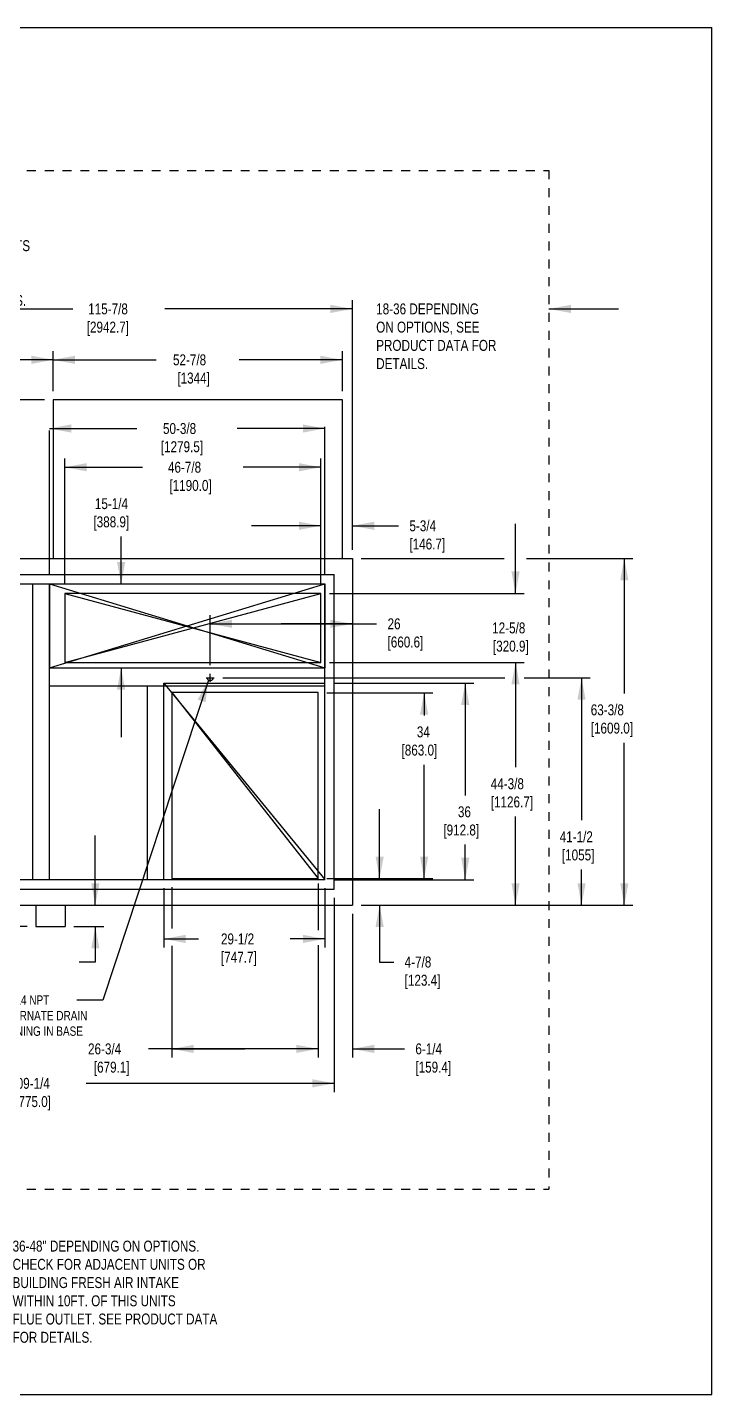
# Model space of a CAD drawing. Extents: x 0 to 250, y 0 to 250.
# Drawn here: x 124.8 to 250, y 0 to 250 of the extents above; entities that cross this region are included whole.
import ezdxf

# ---------------------------------------------------------------- set-up
doc = ezdxf.new("R2010")
doc.units = 0
doc.header["$LTSCALE"] = 16.296296
for name, pattern in [('CENTER', [0.6, 0.375, -0.075, 0.075, -0.075]), ('DASHED', [0.2, 0.1, -0.1]), ('HIDDEN', [0.2, 0.1, -0.1])]:
    doc.linetypes.add(name, pattern=pattern)
doc.layers.get('0').update_dxf_attribs({"linetype": 'CONTINUOUS'})
for name, color, linetype in [('CURB-14', 6, 'CONTINUOUS'), ('CURB-14-DIM', 6, 'CONTINUOUS'), ('CURB-24', 6, 'CONTINUOUS'), ('CURB-24-DIM', 6, 'CONTINUOUS'), ('CURB-DUCTS', 5, 'CONTINUOUS'), ('CURBDUCTDIM', 5, 'CONTINUOUS'), ('HOOD', 7, 'CONTINUOUS'), ('NOTES', 1, 'CONTINUOUS'), ('SERVCLEAR', 1, 'CONTINUOUS'), ('SERVCLRDIM', 1, 'CONTINUOUS'), ('UNIT-DIM', 7, 'CONTINUOUS'), ('UNIT-DUCTS', 2, 'CONTINUOUS'), ('UNIT-HID', 8, 'CONTINUOUS'), ('UNIT-SOL', 7, 'CONTINUOUS'), ('UNITDUCTDIM', 2, 'CONTINUOUS')]:
    doc.layers.add(name, color=color, linetype=linetype)
doc.styles.get("Standard").update_dxf_attribs({"font": 'txt', "width": 0.8})
doc.dimstyles.get("Standard").update_dxf_attribs({"dimtxt": 2, "dimasz": 4, "dimexe": 1.5875, "dimexo": 1.5875, "dimgap": 0.09, "dimtad": 0, "dimtih": 1, "dimtoh": 1, "dimzin": 4, "dimcen": 0.09, "dimazin": 3, "dimtol": 1, "dimtp": 0.03, "dimtm": 0.03, "dimtfac": 1, "dimtofl": 0, "dimtmove": 0, "dimatfit": 3})

# ---------------------------------------------------------------- blocks, each defined once
blk = doc.blocks.new('*U4')
at = {"layer": 'SERVCLRDIM', "color": 1, "width": 0.8}
for s, p in [('36-48" DEPENDING ON OPTIONS.', (122.12, 26.16)), ('CHECK FOR ADJACENT UNITS OR', (122.12, 22.83)), ('BUILDING FRESH AIR INTAKE', (122.12, 19.49)), ('WITHIN 10FT. OF THIS UNITS', (122.12, 16.16)), ('FLUE OUTLET. SEE PRODUCT DATA', (122.12, 12.83)), ('FOR DETAILS.', (122.12, 9.49))]:
    blk.add_text(s, height=2, dxfattribs=at).set_placement(p)
blk = doc.blocks.new('_FILLED')
at = {"color": 0, "linetype": 'BYBLOCK'}
blk.add_solid([(0, 0), (-1, 0.1875), (-1, -0.1875)], dxfattribs=at)
blk = doc.blocks.new('*D3')
at = {"layer": 'SERVCLRDIM', "color": 1, "linetype": 'CONTINUOUS'}
for p, q in [((122.12, 85.58), (114.18, 85.58)), ((115.77, 85.58), (115.77, 61.58)), ((124.76, 85.58), (122.12, 85.58)), ((115.77, 37.58), (115.77, 61.58)), ((115.77, 61.58), (115.77, 27.16)), ((107.16, 37.58), (117.35, 37.58)), ((115.77, 27.16), (120.12, 27.16))]:
    blk.add_line(p, q, dxfattribs=at)
blk.add_blockref('*U4', (0, 0))
at = {"layer": 'SERVCLRDIM', "color": 1, "linetype": 'CONTINUOUS', "xscale": 4, "yscale": 4, "zscale": 4}
for p, rotation in [((115.77, 85.58), 90), ((115.77, 37.58), 270)]:
    blk.add_blockref('_FILLED', p, dxfattribs=dict(at, rotation=rotation))
blk = doc.blocks.new('*U6')
at = {"layer": 'SERVCLRDIM', "color": 1, "width": 0.8}
for s, p in [('18-36 DEPENDING', (188.63, 197.52)), ('ON OPTIONS, SEE', (188.63, 194.19)), ('PRODUCT DATA FOR', (188.63, 190.85)), ('DETAILS.', (188.63, 187.52))]:
    blk.add_text(s, height=2, dxfattribs=at).set_placement(p)
blk = doc.blocks.new('*D5')
at = {"layer": 'SERVCLRDIM', "color": 1, "linetype": 'CONTINUOUS'}
for p, q in [((184.27, 197.52), (184.27, 200.11)), ((184.27, 198.52), (171.57, 198.52)), ((184.27, 191.13), (184.27, 197.52)), ((220.24, 198.52), (232.94, 198.52))]:
    blk.add_line(p, q, dxfattribs=at)
blk.add_blockref('*U6', (0, 0))
at = {"layer": 'SERVCLRDIM', "color": 1, "linetype": 'CONTINUOUS', "xscale": 4, "yscale": 4, "zscale": 4}
blk.add_blockref('_FILLED', (184.27, 198.52), dxfattribs=at)
at = {"layer": 'SERVCLRDIM', "color": 1, "linetype": 'CONTINUOUS', "xscale": 4, "yscale": 4, "zscale": 4, "rotation": 180}
blk.add_blockref('_FILLED', (220.24, 198.52), dxfattribs=at)
blk = doc.blocks.new('*U8')
at = {"layer": 'UNIT-DIM', "color": 7, "width": 0.8}
for s, p in [('41-1/2', (222.2, 101.01)), ('[1055]', (222.6, 97.68))]:
    blk.add_text(s, height=2, dxfattribs=at).set_placement(p)
blk = doc.blocks.new('*D7')
at = {"layer": 'UNIT-DIM', "color": 7, "linetype": 'CONTINUOUS'}
for p, q in [((160.59, 131.05), (212.15, 131.05)), ((215.7, 131.05), (227.79, 131.05)), ((226.2, 131.05), (226.2, 105.01)), ((226.2, 89.52), (226.2, 96.01)), ((185.86, 89.52), (227.79, 89.52))]:
    blk.add_line(p, q, dxfattribs=at)
blk.add_blockref('*U8', (0, 0))
at = {"layer": 'UNIT-DIM', "color": 7, "linetype": 'CONTINUOUS', "xscale": 4, "yscale": 4, "zscale": 4}
for p, rotation in [((226.2, 131.05), 90), ((226.2, 89.52), 270)]:
    blk.add_blockref('_FILLED', p, dxfattribs=dict(at, rotation=rotation))
blk = doc.blocks.new('*U10')
at = {"layer": 'UNIT-DIM', "color": 7, "width": 0.8}
for s, p in [('26', (190.71, 139.94)), ('[660.6]', (190.71, 136.61))]:
    blk.add_text(s, height=2, dxfattribs=at).set_placement(p)
blk = doc.blocks.new('*D9')
at = {"layer": 'UNIT-DIM', "color": 7, "linetype": 'CONTINUOUS'}
for p, q in [((158.27, 133.38), (158.27, 142.53)), ((158.27, 140.94), (171.27, 140.94)), ((184.27, 140.94), (171.27, 140.94)), ((171.27, 140.94), (188.71, 140.94))]:
    blk.add_line(p, q, dxfattribs=at)
blk.add_blockref('*U10', (0, 0))
at = {"layer": 'UNIT-DIM', "color": 7, "linetype": 'CONTINUOUS', "xscale": 4, "yscale": 4, "zscale": 4, "rotation": 180}
blk.add_blockref('_FILLED', (158.27, 140.94), dxfattribs=at)
at = {"layer": 'UNIT-DIM', "color": 7, "linetype": 'CONTINUOUS', "xscale": 4, "yscale": 4, "zscale": 4}
blk.add_blockref('_FILLED', (184.27, 140.94), dxfattribs=at)
blk = doc.blocks.new('*U12')
at = {"layer": 'UNIT-DIM', "color": 7, "width": 0.8}
for s, p in [('29', (109.99, 166.39)), ('[738]', (108.12, 163.06))]:
    blk.add_text(s, height=2, dxfattribs=at).set_placement(p)
blk = doc.blocks.new('*D11')
at = {"layer": 'UNIT-DIM', "color": 7, "linetype": 'CONTINUOUS'}
for p, q in [((127.96, 181.92), (109.73, 181.92)), ((111.32, 181.92), (111.32, 170.39)), ((111.32, 152.87), (111.32, 161.39))]:
    blk.add_line(p, q, dxfattribs=at)
blk.add_blockref('*U12', (0, 0))
at = {"layer": 'UNIT-DIM', "color": 7, "linetype": 'CONTINUOUS', "xscale": 4, "yscale": 4, "zscale": 4}
for p, rotation in [((111.32, 181.92), 90), ((111.32, 152.87), 270)]:
    blk.add_blockref('_FILLED', p, dxfattribs=dict(at, rotation=rotation))
blk = doc.blocks.new('*U14')
at = {"layer": 'UNIT-DIM', "color": 7, "width": 0.8}
for s, p in [('52-7/8', (151.46, 188.21)), ('[1344]', (152.26, 184.88))]:
    blk.add_text(s, height=2, dxfattribs=at).set_placement(p)
blk = doc.blocks.new('*D13')
at = {"layer": 'UNIT-DIM', "color": 7, "linetype": 'CONTINUOUS'}
for p, q in [((129.54, 183.5), (129.54, 190.8)), ((182.44, 183.5), (182.44, 190.8)), ((129.54, 189.21), (148.39, 189.21)), ((182.44, 189.21), (163.59, 189.21))]:
    blk.add_line(p, q, dxfattribs=at)
blk.add_blockref('*U14', (0, 0))
at = {"layer": 'UNIT-DIM', "color": 7, "linetype": 'CONTINUOUS', "xscale": 4, "yscale": 4, "zscale": 4, "rotation": 180}
blk.add_blockref('_FILLED', (129.54, 189.21), dxfattribs=at)
at = {"layer": 'UNIT-DIM', "color": 7, "linetype": 'CONTINUOUS', "xscale": 4, "yscale": 4, "zscale": 4}
blk.add_blockref('_FILLED', (182.44, 189.21), dxfattribs=at)
blk = doc.blocks.new('*U26')
at = {"layer": 'UNITDUCTDIM', "color": 2, "width": 0.8}
for s, p in [('44-3/8', (209.59, 110.7)), ('[1126.7]', (209.59, 107.37))]:
    blk.add_text(s, height=2, dxfattribs=at).set_placement(p)
blk = doc.blocks.new('*D25')
at = {"layer": 'UNITDUCTDIM', "color": 2, "linetype": 'CONTINUOUS'}
for p, q in [((180.09, 133.88), (215.71, 133.88)), ((214.12, 133.88), (214.12, 114.7)), ((214.12, 89.52), (214.12, 105.7)), ((185.86, 89.52), (215.71, 89.52))]:
    blk.add_line(p, q, dxfattribs=at)
blk.add_blockref('*U26', (0, 0))
at = {"layer": 'UNITDUCTDIM', "color": 2, "linetype": 'CONTINUOUS', "xscale": 4, "yscale": 4, "zscale": 4}
for p, rotation in [((214.12, 133.88), 90), ((214.12, 89.52), 270)]:
    blk.add_blockref('_FILLED', p, dxfattribs=dict(at, rotation=rotation))
blk = doc.blocks.new('*U28')
at = {"layer": 'UNITDUCTDIM', "color": 2, "width": 0.8}
for s, p in [('12-5/8', (209.85, 139.19)), ('[320.9]', (209.99, 135.86))]:
    blk.add_text(s, height=2, dxfattribs=at).set_placement(p)
blk = doc.blocks.new('*D27')
at = {"layer": 'UNITDUCTDIM', "color": 2, "linetype": 'CONTINUOUS'}
for p, q in [((214.12, 146.51), (214.12, 159.21)), ((180.09, 146.51), (215.71, 146.51)), ((180.09, 133.88), (215.71, 133.88)), ((214.12, 133.88), (214.12, 121.18))]:
    blk.add_line(p, q, dxfattribs=at)
blk.add_blockref('*U28', (0, 0))
at = {"layer": 'UNITDUCTDIM', "color": 2, "linetype": 'CONTINUOUS', "xscale": 4, "yscale": 4, "zscale": 4}
for p, rotation in [((214.12, 146.51), 270), ((214.12, 133.88), 90)]:
    blk.add_blockref('_FILLED', p, dxfattribs=dict(at, rotation=rotation))
blk = doc.blocks.new('*U30')
at = {"layer": 'UNIT-DIM', "color": 7, "width": 0.8}
for s, p in [('61-1/8', (94.98, 188.21)), ('[1553]', (95.25, 184.88))]:
    blk.add_text(s, height=2, dxfattribs=at).set_placement(p)
blk = doc.blocks.new('*D29')
at = {"layer": 'UNIT-DIM', "color": 7, "linetype": 'CONTINUOUS'}
for p, q in [((68.42, 154.46), (68.42, 190.8)), ((129.54, 183.5), (129.54, 190.8)), ((68.42, 189.21), (91.38, 189.21)), ((129.54, 189.21), (106.58, 189.21))]:
    blk.add_line(p, q, dxfattribs=at)
blk.add_blockref('*U30', (0, 0))
at = {"layer": 'UNIT-DIM', "color": 7, "linetype": 'CONTINUOUS', "xscale": 4, "yscale": 4, "zscale": 4, "rotation": 180}
blk.add_blockref('_FILLED', (68.42, 189.21), dxfattribs=at)
at = {"layer": 'UNIT-DIM', "color": 7, "linetype": 'CONTINUOUS', "xscale": 4, "yscale": 4, "zscale": 4}
blk.add_blockref('_FILLED', (129.54, 189.21), dxfattribs=at)
blk = doc.blocks.new('*U32')
at = {"layer": 'UNITDUCTDIM', "color": 2, "width": 0.8}
for s, p in [('5-3/4', (194.71, 157.86)), ('[146.7]', (194.71, 154.53))]:
    blk.add_text(s, height=2, dxfattribs=at).set_placement(p)
blk = doc.blocks.new('*D31')
at = {"layer": 'UNITDUCTDIM', "color": 2, "linetype": 'CONTINUOUS'}
for p, q in [((178.5, 148.1), (178.5, 160.45)), ((184.27, 154.46), (184.27, 160.45)), ((178.5, 158.86), (165.8, 158.86)), ((184.27, 158.86), (192.71, 158.86))]:
    blk.add_line(p, q, dxfattribs=at)
blk.add_blockref('*U32', (0, 0))
at = {"layer": 'UNITDUCTDIM', "color": 2, "linetype": 'CONTINUOUS', "xscale": 4, "yscale": 4, "zscale": 4}
blk.add_blockref('_FILLED', (178.5, 158.86), dxfattribs=at)
at = {"layer": 'UNITDUCTDIM', "color": 2, "linetype": 'CONTINUOUS', "xscale": 4, "yscale": 4, "zscale": 4, "rotation": 180}
blk.add_blockref('_FILLED', (184.27, 158.86), dxfattribs=at)
blk = doc.blocks.new('*U34')
at = {"layer": 'UNITDUCTDIM', "color": 2, "width": 0.8}
for s, p in [('46-7/8', (150.54, 168.57)), ('[1190.0]', (150.81, 165.24))]:
    blk.add_text(s, height=2, dxfattribs=at).set_placement(p)
blk = doc.blocks.new('*D33')
at = {"layer": 'UNITDUCTDIM', "color": 2, "linetype": 'CONTINUOUS'}
for p, q in [((131.65, 148.1), (131.65, 171.16)), ((178.5, 148.1), (178.5, 171.16)), ((131.65, 169.57), (145.88, 169.57)), ((178.5, 169.57), (164.28, 169.57))]:
    blk.add_line(p, q, dxfattribs=at)
blk.add_blockref('*U34', (0, 0))
at = {"layer": 'UNITDUCTDIM', "color": 2, "linetype": 'CONTINUOUS', "xscale": 4, "yscale": 4, "zscale": 4, "rotation": 180}
blk.add_blockref('_FILLED', (131.65, 169.57), dxfattribs=at)
at = {"layer": 'UNITDUCTDIM', "color": 2, "linetype": 'CONTINUOUS', "xscale": 4, "yscale": 4, "zscale": 4}
blk.add_blockref('_FILLED', (178.5, 169.57), dxfattribs=at)
blk = doc.blocks.new('*U36')
at = {"layer": 'UNITDUCTDIM', "color": 2, "width": 0.8}
for s, p in [('6-1/4', (195.8, 62.22)), ('[159.4]', (195.8, 58.88))]:
    blk.add_text(s, height=2, dxfattribs=at).set_placement(p)
blk = doc.blocks.new('*D35')
at = {"layer": 'UNITDUCTDIM', "color": 2, "linetype": 'CONTINUOUS'}
for p, q in [((178, 93.45), (178, 84.93)), ((184.27, 87.93), (184.27, 61.63)), ((178, 82.17), (178, 61.63)), ((178, 63.22), (165.3, 63.22)), ((184.27, 63.22), (193.8, 63.22))]:
    blk.add_line(p, q, dxfattribs=at)
blk.add_blockref('*U36', (0, 0))
at = {"layer": 'UNITDUCTDIM', "color": 2, "linetype": 'CONTINUOUS', "xscale": 4, "yscale": 4, "zscale": 4}
blk.add_blockref('_FILLED', (178, 63.22), dxfattribs=at)
at = {"layer": 'UNITDUCTDIM', "color": 2, "linetype": 'CONTINUOUS', "xscale": 4, "yscale": 4, "zscale": 4, "rotation": 180}
blk.add_blockref('_FILLED', (184.27, 63.22), dxfattribs=at)
blk = doc.blocks.new('*U38')
at = {"layer": 'UNITDUCTDIM', "color": 2, "width": 0.8}
for s, p in [('26-3/4', (135.92, 62.22)), ('[679.1]', (136.98, 58.88))]:
    blk.add_text(s, height=2, dxfattribs=at).set_placement(p)
blk = doc.blocks.new('*D37')
at = {"layer": 'UNITDUCTDIM', "color": 2, "linetype": 'CONTINUOUS'}
for p, q in [((151.26, 92.79), (151.26, 85.21)), ((151.26, 82.07), (151.26, 61.63)), ((178, 79.46), (178, 61.63)), ((164.63, 63.22), (146.98, 63.22)), ((151.26, 63.22), (164.63, 63.22)), ((178, 63.22), (164.63, 63.22))]:
    blk.add_line(p, q, dxfattribs=at)
blk.add_blockref('*U38', (0, 0))
at = {"layer": 'UNITDUCTDIM', "color": 2, "linetype": 'CONTINUOUS', "xscale": 4, "yscale": 4, "zscale": 4, "rotation": 180}
blk.add_blockref('_FILLED', (151.26, 63.22), dxfattribs=at)
at = {"layer": 'UNITDUCTDIM', "color": 2, "linetype": 'CONTINUOUS', "xscale": 4, "yscale": 4, "zscale": 4}
blk.add_blockref('_FILLED', (178, 63.22), dxfattribs=at)
blk = doc.blocks.new('*U40')
at = {"layer": 'UNITDUCTDIM', "color": 2, "width": 0.8}
for s, p in [('34', (196.07, 120.18)), ('[863.0]', (193.27, 116.85))]:
    blk.add_text(s, height=2, dxfattribs=at).set_placement(p)
blk = doc.blocks.new('*D39')
at = {"layer": 'UNITDUCTDIM', "color": 2, "linetype": 'CONTINUOUS'}
for p, q in [((179.59, 128.35), (198.99, 128.35)), ((197.4, 128.35), (197.4, 124.18)), ((197.4, 94.38), (197.4, 115.18)), ((179.59, 94.38), (198.99, 94.38))]:
    blk.add_line(p, q, dxfattribs=at)
blk.add_blockref('*U40', (0, 0))
at = {"layer": 'UNITDUCTDIM', "color": 2, "linetype": 'CONTINUOUS', "xscale": 4, "yscale": 4, "zscale": 4}
for p, rotation in [((197.4, 128.35), 90), ((197.4, 94.38), 270)]:
    blk.add_blockref('_FILLED', p, dxfattribs=dict(at, rotation=rotation))
blk = doc.blocks.new('*U44')
at = {"layer": 'SERVCLRDIM', "color": 1, "width": 0.8}
for s, p in [('36-42" DEPENDING ON', (97.05, 215.75)), ('OPTIONS. CHECK FOR', (98.11, 212.41)), ('SOURCES OF FLUE PRODUCTS', (92.51, 209.08)), ('WITHIN 10FT. OF UNIT FRESH', (92.38, 205.75)), ('AIR INTAKE HOOD. SEE', (96.78, 202.41)), ('PRODUCT DATA FOR DETAILS.', (92.51, 199.08))]:
    blk.add_text(s, height=2, dxfattribs=at).set_placement(p)
blk = doc.blocks.new('*D43')
at = {"layer": 'SERVCLRDIM', "color": 1, "linetype": 'CONTINUOUS'}
for p, q in [((111.45, 223.85), (111.45, 219.75)), ((111.45, 181.92), (111.45, 199.75)), ((127.96, 181.92), (109.86, 181.92))]:
    blk.add_line(p, q, dxfattribs=at)
blk.add_blockref('*U44', (0, 0))
at = {"layer": 'SERVCLRDIM', "color": 1, "linetype": 'CONTINUOUS', "xscale": 4, "yscale": 4, "zscale": 4}
for p, rotation in [((111.45, 223.85), 90), ((111.45, 181.92), 270)]:
    blk.add_blockref('_FILLED', p, dxfattribs=dict(at, rotation=rotation))
blk = doc.blocks.new('*U48')
at = {"layer": 'CURB-14-DIM', "color": 6, "width": 0.8}
for s, p in [('109-1/4', (121.68, 55.92)), ('[2775.0]', (121.41, 52.58))]:
    blk.add_text(s, height=2, dxfattribs=at).set_placement(p)
blk = doc.blocks.new('*D47')
at = {"layer": 'CURB-14-DIM', "color": 6, "linetype": 'CONTINUOUS'}
for p, q in [((71.72, 90.83), (71.72, 82.81)), ((180.97, 90.83), (180.97, 55.33)), ((71.72, 79.55), (71.72, 55.33)), ((71.72, 56.92), (117.15, 56.92)), ((180.97, 56.92), (135.55, 56.92))]:
    blk.add_line(p, q, dxfattribs=at)
blk.add_blockref('*U48', (0, 0))
at = {"layer": 'CURB-14-DIM', "color": 6, "linetype": 'CONTINUOUS', "xscale": 4, "yscale": 4, "zscale": 4, "rotation": 180}
blk.add_blockref('_FILLED', (71.72, 56.92), dxfattribs=at)
at = {"layer": 'CURB-14-DIM', "color": 6, "linetype": 'CONTINUOUS', "xscale": 4, "yscale": 4, "zscale": 4}
blk.add_blockref('_FILLED', (180.97, 56.92), dxfattribs=at)
blk = doc.blocks.new('*U50')
at = {"layer": 'CURBDUCTDIM', "color": 5, "width": 0.8}
for s, p in [('50-3/8', (149.63, 175.65)), ('[1279.5]', (149.23, 172.32))]:
    blk.add_text(s, height=2, dxfattribs=at).set_placement(p)
blk = doc.blocks.new('*D49')
at = {"layer": 'CURBDUCTDIM', "color": 5, "linetype": 'CONTINUOUS'}
for p, q in [((128.85, 176.65), (144.83, 176.65)), ((128.85, 149.81), (128.85, 176.26)), ((179.22, 176.65), (163.23, 176.65)), ((179.22, 149.81), (179.22, 176.97))]:
    blk.add_line(p, q, dxfattribs=at)
blk.add_blockref('*U50', (0, 0))
at = {"layer": 'CURBDUCTDIM', "color": 5, "linetype": 'CONTINUOUS', "xscale": 4, "yscale": 4, "zscale": 4, "rotation": 180}
blk.add_blockref('_FILLED', (128.85, 176.65), dxfattribs=at)
at = {"layer": 'CURBDUCTDIM', "color": 5, "linetype": 'CONTINUOUS', "xscale": 4, "yscale": 4, "zscale": 4}
blk.add_blockref('_FILLED', (179.22, 176.65), dxfattribs=at)
blk = doc.blocks.new('*U52')
at = {"layer": 'CURBDUCTDIM', "color": 5, "width": 0.8}
for s, p in [('29-1/2', (160.24, 82.33)), ('[747.7]', (160.24, 78.99))]:
    blk.add_text(s, height=2, dxfattribs=at).set_placement(p)
blk = doc.blocks.new('*D51')
at = {"layer": 'CURBDUCTDIM', "color": 5, "linetype": 'CONTINUOUS'}
for p, q in [((149.78, 92.58), (149.78, 81.74)), ((179.22, 92.58), (179.22, 81.74)), ((149.78, 83.33), (156.1, 83.33)), ((179.22, 83.33), (172.9, 83.33))]:
    blk.add_line(p, q, dxfattribs=at)
blk.add_blockref('*U52', (0, 0))
at = {"layer": 'CURBDUCTDIM', "color": 5, "linetype": 'CONTINUOUS', "xscale": 4, "yscale": 4, "zscale": 4, "rotation": 180}
blk.add_blockref('_FILLED', (149.78, 83.33), dxfattribs=at)
at = {"layer": 'CURBDUCTDIM', "color": 5, "linetype": 'CONTINUOUS', "xscale": 4, "yscale": 4, "zscale": 4}
blk.add_blockref('_FILLED', (179.22, 83.33), dxfattribs=at)
blk = doc.blocks.new('*U54')
at = {"layer": 'CURBDUCTDIM', "color": 5, "width": 0.8}
for s, p in [('36', (203.58, 105.57)), ('[912.8]', (200.92, 102.24))]:
    blk.add_text(s, height=2, dxfattribs=at).set_placement(p)
blk = doc.blocks.new('*D53')
at = {"layer": 'CURBDUCTDIM', "color": 5, "linetype": 'CONTINUOUS'}
for p, q in [((180.81, 130.1), (206.5, 130.1)), ((204.92, 130.1), (204.92, 109.57)), ((204.92, 94.16), (204.92, 100.57)), ((180.81, 94.16), (206.5, 94.16))]:
    blk.add_line(p, q, dxfattribs=at)
blk.add_blockref('*U54', (0, 0))
at = {"layer": 'CURBDUCTDIM', "color": 5, "linetype": 'CONTINUOUS', "xscale": 4, "yscale": 4, "zscale": 4}
for p, rotation in [((204.92, 130.1), 90), ((204.92, 94.16), 270)]:
    blk.add_blockref('_FILLED', p, dxfattribs=dict(at, rotation=rotation))
blk = doc.blocks.new('*U56')
at = {"layer": 'CURBDUCTDIM', "color": 5, "width": 0.8}
for s, p in [('15-1/4', (137.17, 161.91)), ('[388.9]', (136.91, 158.58))]:
    blk.add_text(s, height=2, dxfattribs=at).set_placement(p)
blk = doc.blocks.new('*D55')
at = {"layer": 'CURBDUCTDIM', "color": 5, "linetype": 'CONTINUOUS'}
for p, q in [((141.97, 148.23), (141.97, 156.91)), ((141.28, 148.23), (143.56, 148.23)), ((140.77, 132.91), (143.56, 132.91)), ((141.97, 132.91), (141.97, 120.21))]:
    blk.add_line(p, q, dxfattribs=at)
blk.add_blockref('*U56', (0, 0))
at = {"layer": 'CURBDUCTDIM', "color": 5, "linetype": 'CONTINUOUS', "xscale": 4, "yscale": 4, "zscale": 4}
for p, rotation in [((141.97, 148.23), 270), ((141.97, 132.91), 90)]:
    blk.add_blockref('_FILLED', p, dxfattribs=dict(at, rotation=rotation))
blk = doc.blocks.new('*U58')
at = {"layer": 'UNITDUCTDIM', "color": 2, "width": 0.8}
for s, p in [('4-7/8', (193.84, 78.1)), ('[123.4]', (193.84, 74.77))]:
    blk.add_text(s, height=2, dxfattribs=at).set_placement(p)
blk = doc.blocks.new('*D57')
at = {"layer": 'UNITDUCTDIM', "color": 2, "linetype": 'CONTINUOUS'}
for p, q in [((189.26, 94.38), (189.26, 107.08)), ((179.59, 94.38), (190.84, 94.38)), ((185.86, 89.52), (190.84, 89.52)), ((189.26, 89.52), (189.26, 79.1)), ((189.26, 79.1), (191.84, 79.1))]:
    blk.add_line(p, q, dxfattribs=at)
blk.add_blockref('*U58', (0, 0))
at = {"layer": 'UNITDUCTDIM', "color": 2, "linetype": 'CONTINUOUS', "xscale": 4, "yscale": 4, "zscale": 4}
for p, rotation in [((189.26, 94.38), 270), ((189.26, 89.52), 90)]:
    blk.add_blockref('_FILLED', p, dxfattribs=dict(at, rotation=rotation))
blk = doc.blocks.new('*U64')
at = {"layer": 'UNIT-DIM', "color": 7, "width": 0.8}
for s, p in [('63-3/8', (227.88, 124.21)), ('[1609.0]', (227.88, 120.87))]:
    blk.add_text(s, height=2, dxfattribs=at).set_placement(p)
blk = doc.blocks.new('*D63')
at = {"layer": 'UNIT-DIM', "color": 7, "linetype": 'CONTINUOUS'}
for p, q in [((185.86, 152.87), (212.06, 152.87)), ((216.14, 152.87), (235.6, 152.87)), ((234.02, 152.87), (234.02, 128.21)), ((234.02, 89.52), (234.02, 119.21)), ((185.86, 89.52), (235.6, 89.52))]:
    blk.add_line(p, q, dxfattribs=at)
blk.add_blockref('*U64', (0, 0))
at = {"layer": 'UNIT-DIM', "color": 7, "linetype": 'CONTINUOUS', "xscale": 4, "yscale": 4, "zscale": 4}
for p, rotation in [((234.02, 152.87), 90), ((234.02, 89.52), 270)]:
    blk.add_blockref('_FILLED', p, dxfattribs=dict(at, rotation=rotation))
blk = doc.blocks.new('*U66')
at = {"layer": 'UNIT-DIM', "color": 7, "width": 0.8}
for s, p in [('115-7/8', (135.95, 197.52)), ('[2942.7]', (135.68, 194.19))]:
    blk.add_text(s, height=2, dxfattribs=at).set_placement(p)
blk = doc.blocks.new('*D65')
at = {"layer": 'UNIT-DIM', "color": 7, "linetype": 'CONTINUOUS'}
for p, q in [((68.42, 154.46), (68.42, 200.11)), ((184.27, 154.46), (184.27, 200.11)), ((68.42, 198.52), (133.15, 198.52)), ((184.27, 198.52), (149.95, 198.52))]:
    blk.add_line(p, q, dxfattribs=at)
blk.add_blockref('*U66', (0, 0))
at = {"layer": 'UNIT-DIM', "color": 7, "linetype": 'CONTINUOUS', "xscale": 4, "yscale": 4, "zscale": 4, "rotation": 180}
blk.add_blockref('_FILLED', (68.42, 198.52), dxfattribs=at)
at = {"layer": 'UNIT-DIM', "color": 7, "linetype": 'CONTINUOUS', "xscale": 4, "yscale": 4, "zscale": 4}
blk.add_blockref('_FILLED', (184.27, 198.52), dxfattribs=at)
blk = doc.blocks.new('*U68')
at = {"layer": 'UNIT-DIM', "color": 2, "width": 0.8}
for s, p in [('4', (121.6, 78.05)), ('[100.0]', (115.47, 74.72))]:
    blk.add_text(s, height=2, dxfattribs=at).set_placement(p)
blk = doc.blocks.new('*D67')
at = {"layer": 'UNIT-DIM', "color": 2, "linetype": 'CONTINUOUS'}
for p, q in [((137.25, 89.52), (137.25, 102.22)), ((133.35, 85.58), (138.84, 85.58)), ((137.25, 85.58), (137.25, 79.05)), ((137.25, 79.05), (134.27, 79.05))]:
    blk.add_line(p, q, dxfattribs=at)
blk.add_blockref('*U68', (0, 0))
at = {"layer": 'UNIT-DIM', "color": 2, "linetype": 'CONTINUOUS', "xscale": 4, "yscale": 4, "zscale": 4}
for p, rotation in [((137.25, 89.52), 270), ((137.25, 85.58), 90)]:
    blk.add_blockref('_FILLED', p, dxfattribs=dict(at, rotation=rotation))
blk = doc.blocks.new('*U72')
at = {"layer": 'CURB-24-DIM', "color": 6, "width": 0.8}
for s, p in [('109-1/4', (121.68, 55.92)), ('[2775.0]', (121.41, 52.58))]:
    blk.add_text(s, height=2, dxfattribs=at).set_placement(p)
blk = doc.blocks.new('*D71')
at = {"layer": 'CURB-24-DIM', "color": 6, "linetype": 'CONTINUOUS'}
for p, q in [((71.72, 90.83), (71.72, 82.81)), ((180.97, 90.83), (180.97, 55.33)), ((71.72, 79.55), (71.72, 55.33)), ((71.72, 56.92), (117.15, 56.92)), ((180.97, 56.92), (135.55, 56.92))]:
    blk.add_line(p, q, dxfattribs=at)
blk.add_blockref('*U72', (0, 0))
at = {"layer": 'CURB-24-DIM', "color": 6, "linetype": 'CONTINUOUS', "xscale": 4, "yscale": 4, "zscale": 4, "rotation": 180}
blk.add_blockref('_FILLED', (71.72, 56.92), dxfattribs=at)
at = {"layer": 'CURB-24-DIM', "color": 6, "linetype": 'CONTINUOUS', "xscale": 4, "yscale": 4, "zscale": 4}
blk.add_blockref('_FILLED', (180.97, 56.92), dxfattribs=at)
blk = doc.blocks.new('*U92')
at = {"layer": 'NOTES', "color": 1, "width": 0.8}
for s, height, p in [('3/4"-14 NPT', 1.7075, (118.85, 71.3)), ('ALTERNATE DRAIN', 1.7075, (118.85, 68.45)), ('OPENING IN BASE', 1.7075, (118.85, 65.61)), ('PAN', 1.707, (118.85, 62.76))]:
    blk.add_text(s, height=height, dxfattribs=at).set_placement(p)

msp = doc.modelspace()

# ---------------------------------------------------------------- linework, layer by layer
at = {"color": 7, "linetype": 'CONTINUOUS'}
for p, q in [((0, 250), (250, 250)), ((250, 0), (250, 250)), ((0, 0), (250, 0))]:
    msp.add_line(p, q, dxfattribs=at)
at = {"layer": 'CURB-14', "color": 6, "linetype": 'CONTINUOUS'}
for p, q in [((71.722, 149.977), (180.972, 149.977)), ((73.472, 148.227), (179.222, 148.227)), ((125.847, 94.164), (125.847, 148.227)), ((128.847, 94.164), (128.847, 148.227)), ((179.222, 94.164), (179.222, 148.227)), ((180.972, 92.414), (180.972, 149.977)), ((128.847, 132.914), (179.222, 132.914)), ((128.847, 129.602), (179.222, 129.602)), ((146.784, 94.164), (146.784, 129.602)), ((149.784, 94.164), (149.784, 129.602)), ((73.472, 94.164), (179.222, 94.164)), ((71.722, 92.414), (180.972, 92.414))]:
    msp.add_line(p, q, dxfattribs=at)
at = {"layer": 'CURB-24', "color": 6, "linetype": 'CONTINUOUS'}
for p, q in [((71.722, 149.977), (180.972, 149.977)), ((73.472, 148.227), (179.222, 148.227)), ((125.847, 94.164), (125.847, 148.227)), ((128.847, 94.164), (128.847, 148.227)), ((179.222, 94.164), (179.222, 148.227)), ((180.972, 92.414), (180.972, 149.977)), ((128.847, 132.914), (179.222, 132.914)), ((128.847, 129.602), (179.222, 129.602)), ((146.784, 94.164), (146.784, 129.602)), ((149.784, 94.164), (149.784, 129.602)), ((73.472, 94.164), (179.222, 94.164)), ((71.722, 92.414), (180.972, 92.414))]:
    msp.add_line(p, q, dxfattribs=at)
at = {"layer": 'CURB-DUCTS', "color": 5, "linetype": 'CONTINUOUS'}
for p, q in [((128.847, 132.914), (179.222, 148.227)), ((128.847, 148.227), (128.847, 132.914)), ((128.847, 148.227), (179.222, 148.227)), ((128.847, 148.227), (179.222, 132.914)), ((179.222, 148.227), (179.222, 132.914)), ((128.847, 132.914), (179.222, 132.914)), ((149.784, 130.102), (179.222, 130.102)), ((149.784, 94.164), (149.784, 130.102)), ((149.784, 130.102), (179.222, 94.164)), ((179.222, 94.164), (179.222, 130.102)), ((149.784, 94.164), (179.222, 94.164))]:
    msp.add_line(p, q, dxfattribs=at)
at = {"layer": 'HOOD', "color": 7, "linetype": 'CONTINUOUS'}
for p, q in [((129.544, 181.916), (129.544, 152.869)), ((182.441, 181.916), (129.544, 181.916)), ((182.473, 152.869), (182.441, 181.916))]:
    msp.add_line(p, q, dxfattribs=at)
at = {"layer": 'NOTES', "color": 1, "linetype": 'CONTINUOUS'}
for p, q in [((157.95, 130.647), (138.6, 72.152)), ((138.6, 72.152), (133.873, 72.152))]:
    msp.add_line(p, q, dxfattribs=at)
msp.add_solid([(157.406, 126.614), (157.95, 130.647), (155.982, 127.085)], dxfattribs=at)
at = {"layer": 'SERVCLEAR', "color": 1, "linetype": 'DASHED'}
for p, q in [((20.45, 223.853), (220.243, 223.853)), ((220.243, 223.853), (220.243, 37.584)), ((20.45, 37.584), (220.243, 37.584))]:
    msp.add_line(p, q, dxfattribs=at)
at = {"layer": 'UNIT-DUCTS', "color": 2, "linetype": 'CONTINUOUS'}
for p, q in [((131.651, 146.511), (131.651, 133.879)), ((131.651, 133.879), (178.501, 146.511)), ((178.501, 146.511), (131.651, 146.511)), ((131.651, 146.511), (178.501, 133.879)), ((178.501, 133.879), (178.501, 146.511)), ((131.651, 133.879), (178.501, 133.879)), ((177.999, 128.354), (151.262, 128.354)), ((151.262, 128.354), (151.262, 94.379)), ((151.262, 128.354), (177.999, 94.379)), ((177.999, 94.379), (177.999, 128.354)), ((151.262, 94.379), (177.999, 94.379))]:
    msp.add_line(p, q, dxfattribs=at)
at = {"layer": 'UNIT-HID', "color": 8, "linetype": 'CENTER'}
for p, q in [((157.525, 131.055), (159.005, 131.055)), ((158.265, 130.314), (158.265, 131.795))]:
    msp.add_line(p, q, dxfattribs=at)
at = {"layer": 'UNIT-HID', "color": 8, "linetype": 'HIDDEN'}
msp.add_circle((158.265, 131.055), 0.515, dxfattribs=at)
at = {"layer": 'UNIT-SOL', "color": 7, "linetype": 'CONTINUOUS'}
for p, q in [((68.419, 152.869), (184.274, 152.869)), ((184.274, 152.869), (184.274, 89.521)), ((68.419, 89.521), (184.274, 89.521)), ((126.347, 89.521), (126.347, 85.584)), ((131.767, 89.521), (131.767, 85.584)), ((126.347, 85.584), (131.767, 85.584))]:
    msp.add_line(p, q, dxfattribs=at)

# ---------------------------------------------------------------- block references
msp.add_blockref('*U92', (0, 0))

# ---------------------------------------------------------------- dimensions: what is measured, and where the dimension line sits
at = {"layer": 'CURB-14-DIM', "color": 6, "linetype": 'CONTINUOUS'}
dim = msp.add_linear_dim(base=(180.972, 56.916), p1=(71.722, 92.414), p2=(180.972, 92.414), text='<> ', dimstyle='Standard', dxfattribs=at)
dim.commit()
dim.dimension.update_dxf_attribs({"geometry": '*D47', "text_midpoint": (125.547, 55.416), "dimtype": 128})
at = {"layer": 'CURB-24-DIM', "color": 6, "linetype": 'CONTINUOUS'}
dim = msp.add_linear_dim(base=(180.972, 56.916), p1=(71.722, 92.414), p2=(180.972, 92.414), text='<> ', dimstyle='Standard', dxfattribs=at)
dim.commit()
dim.dimension.update_dxf_attribs({"geometry": '*D71', "text_midpoint": (125.547, 55.416), "dimtype": 128})
at = {"layer": 'CURBDUCTDIM', "color": 5, "linetype": 'CONTINUOUS'}
for base, p1, p2, picture, middle in [((179.221724571, 176.652902754), (128.846724571, 148.226916946), (179.221724571, 148.226916946), '*D49', (153.234224571, 175.152902754)), ((179.222, 83.326), (149.784, 94.164), (179.222, 94.164), '*D51', (163.703, 81.826))]:
    dim = msp.add_linear_dim(base=base, p1=p1, p2=p2, text='<> ', dimstyle='Standard', dxfattribs=at)
    dim.commit()
    dim.dimension.update_dxf_attribs({"geometry": picture, "text_midpoint": middle, "dimtype": 128})
dim = msp.add_linear_dim(base=(141.974, 132.914), p1=(145.149, 148.227), p2=(145.149, 132.914), angle=270, dimstyle='Standard', dxfattribs=at)
dim.commit()
dim.dimension.update_dxf_attribs({"geometry": '*D55', "text_midpoint": (141.974, 161.409), "dimtype": 128})
dim = msp.add_linear_dim(base=(204.917, 94.164), p1=(179.222, 130.102), p2=(179.222, 94.164), angle=270, text='<> ', dimstyle='Standard', dxfattribs=at)
dim.commit()
dim.dimension.update_dxf_attribs({"geometry": '*D53', "text_midpoint": (204.117, 105.069), "dimtype": 128})
at = {"layer": 'SERVCLRDIM', "color": 1, "linetype": 'CONTINUOUS'}
for base, p1, p2, angle, text, picture, middle in [((111.447, 223.853), (129.544, 181.916), (220.243, 223.853), 90, '36-42" DEPENDING ON\\POPTIONS. CHECK FOR\\PSOURCES OF FLUE PRODUCTS\\PWITHIN 10FT. OF UNIT FRESH\\PAIR INTAKE HOOD. SEE\\PPRODUCT DATA FOR DETAILS.', '*D43', (111.447, 209.248)), ((115.767, 37.584), (126.347, 85.584), (105.574, 37.584), 270, '36-48" DEPENDING ON OPTIONS.\\PCHECK FOR ADJACENT UNITS OR\\PBUILDING FRESH AIR INTAKE\\PWITHIN 10FT. OF THIS UNITS\\PFLUE OUTLET. SEE PRODUCT DATA\\PFOR DETAILS.', '*D3', (145.317, 19.661))]:
    dim = msp.add_linear_dim(base=base, p1=p1, p2=p2, angle=angle, text=text, dimstyle='Standard', dxfattribs=at)
    dim.commit()
    dim.dimension.update_dxf_attribs({"geometry": picture, "text_midpoint": middle, "dimtype": 128})
dim = msp.add_linear_dim(base=(220.243, 198.518), p1=(184.274, 189.545), p2=(220.243, 223.853), text='18-36 DEPENDING\\PON OPTIONS, SEE\\PPRODUCT DATA FOR \\PDETAILS.', dimstyle='Standard', dxfattribs=at)
dim.commit()
dim.dimension.update_dxf_attribs({"geometry": '*D5', "text_midpoint": (202.227, 194.018), "dimtype": 128})
at = {"layer": 'UNIT-DIM', "color": 7, "linetype": 'CONTINUOUS'}
dim = msp.add_linear_dim(base=(184.2744, 198.5184), p1=(68.4191, 152.8692), p2=(184.2744, 152.8692), dimstyle='Standard', dxfattribs=at)
dim.commit()
dim.dimension.update_dxf_attribs({"geometry": '*D65', "text_midpoint": (141.5512, 197.0184), "dimtype": 128})
dim = msp.add_linear_dim(base=(129.54414, 189.21495), p1=(68.4191, 152.86924), p2=(129.54414, 181.91596), text='<> ', dimstyle='Standard', dxfattribs=at)
dim.commit()
dim.dimension.update_dxf_attribs({"geometry": '*D29', "text_midpoint": (98.18162, 187.71495), "dimtype": 128})
for base, p1, p2, angle, picture, middle in [((129.544, 189.215), (182.441, 181.916), (129.544, 181.916), 180, '*D13', (155.193, 187.715)), ((111.321, 181.916), (184.274, 152.869), (129.544, 181.916), 90, '*D11', (110.521, 165.893)), ((158.265, 140.939), (184.274, 152.869), (158.265, 131.795), 180, '*D9', (196.308, 139.439)), ((226.199, 131.055), (184.274, 89.521), (159.005, 131.055), 90, '*D7', (225.399, 100.513))]:
    dim = msp.add_linear_dim(base=base, p1=p1, p2=p2, angle=angle, text='<> ', dimstyle='Standard', dxfattribs=at)
    dim.commit()
    dim.dimension.update_dxf_attribs({"geometry": picture, "text_midpoint": middle, "dimtype": 128})
dim = msp.add_linear_dim(base=(234.015, 89.521), p1=(184.274, 152.869), p2=(184.274, 89.521), angle=270, dimstyle='Standard', dxfattribs=at)
dim.commit()
dim.dimension.update_dxf_attribs({"geometry": '*D63', "text_midpoint": (234.015, 123.707), "dimtype": 128})
at = {"layer": 'UNIT-DIM', "color": 2, "linetype": 'CONTINUOUS'}
dim = msp.add_linear_dim(base=(137.25, 85.584), p1=(68.419, 89.521), p2=(131.767, 85.584), angle=270, dimstyle='Standard', dxfattribs=at)
dim.commit()
dim.dimension.update_dxf_attribs({"geometry": '*D67', "text_midpoint": (126.669, 77.554), "dimtype": 128})
at = {"layer": 'UNITDUCTDIM', "color": 2, "linetype": 'CONTINUOUS'}
for base, p1, p2, angle, picture, middle in [((131.651, 169.573), (178.501, 146.511), (131.651, 146.511), 180, '*D33', (154.276, 168.073)), ((178.501, 158.864), (184.274, 152.869), (178.501, 146.511), 180, '*D31', (200.306, 157.364)), ((214.119, 146.511), (178.501, 133.879), (178.501, 146.511), 90, '*D27', (213.319, 138.695)), ((214.119, 133.879), (184.274, 89.521), (178.499, 133.879), 90, '*D25', (213.319, 110.2)), ((197.401, 128.3541), (177.9995, 94.3787), (177.9995, 128.3541), 90, '*D39', (196.601, 119.6809))]:
    dim = msp.add_linear_dim(base=base, p1=p1, p2=p2, angle=angle, text='<> ', dimstyle='Standard', dxfattribs=at)
    dim.commit()
    dim.dimension.update_dxf_attribs({"geometry": picture, "text_midpoint": middle, "dimtype": 128})
dim = msp.add_linear_dim(base=(189.256, 94.379), p1=(184.274, 89.521), p2=(177.999, 94.379), angle=90, dimstyle='Standard', dxfattribs=at)
dim.commit()
dim.dimension.update_dxf_attribs({"geometry": '*D57', "text_midpoint": (199.437, 77.602), "dimtype": 128})
for base, p1, p2, picture, middle in [((184.2744, 63.2172), (177.9995, 95.0407), (184.2744, 89.5212), '*D35', (201.3994, 61.7172)), ((177.999, 63.217), (151.262, 94.379), (177.999, 81.049), '*D37', (137.782, 61.717))]:
    dim = msp.add_linear_dim(base=base, p1=p1, p2=p2, text='<> ', dimstyle='Standard', dxfattribs=at)
    dim.commit()
    dim.dimension.update_dxf_attribs({"geometry": picture, "text_midpoint": middle, "dimtype": 128})

doc.saveas('drawing.dxf')
